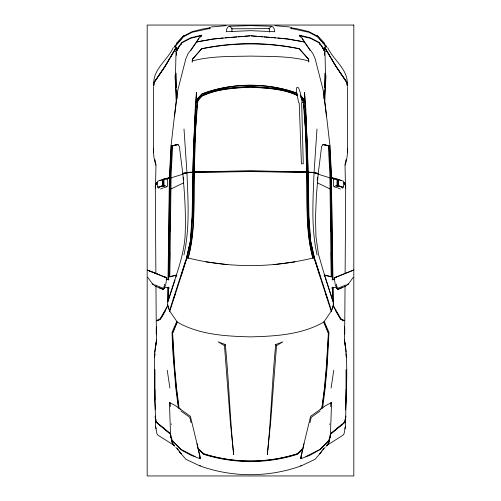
<?xml version="1.0" encoding="UTF-8"?>
<svg xmlns="http://www.w3.org/2000/svg" width="501" height="501" viewBox="0 0 501 501"><rect width="100%" height="100%" fill="white"/><g stroke="black" fill="none" stroke-linecap="round" stroke-linejoin="round"><path stroke-width="0.75" d="M156.581 339.947L154.778 352.184L154.602 357.313L154.577 398.815L155.836 421.704L170.684 433.985L170.672 437.692M157.527 186.178L157.533 181.262L162.957 179.446L163.013 184.856L164.228 186.172L161.936 186.203L158.441 187.462L158.385 188.044L157.671 186.679M168.374 296.197L168.38 287.599M168.392 279.783L169.651 178.08M169.019 277.435L170.277 178.08M169.82 276.652L171.079 178.08L166.132 178.963L167.447 178.663L167.453 185.727L166.889 186.773L164.027 187.656M344.419 339.947C348.646 365.054 345.909 390.755 345.771 416.08L345.358 426.827L344.068 433.734L343.047 435.162L327.698 444.863M153.663 85.702L153.832 82.934L164.76 66.977L176.095 47.564L164.773 66.627L153.876 82.477L153.707 85.201M304.332 42.504L304.332 41.451L301.978 37.944L299.241 35.114L310.532 37.869L319.193 42.428L324.304 49.348L324.304 50.401L322.444 47.883M336.966 187.656L334.111 186.773L333.547 185.727L333.553 178.663L338.075 179.289L338.062 184.888L336.772 186.172L339.064 186.203L342.559 187.462L342.615 188.044L343.329 186.679M346.047 369.657L346.016 399.936L345.502 409.887M344.976 165.53C348.683 155.435 347.356 144.582 347.506 134.068L347.506 86.529M167.447 178.663L163.977 178.963L163.959 184.888L166.889 186.773M343.467 186.178L343.467 181.262L338.244 179.339L338.219 184.888L336.772 186.172M345.032 286.071L344.801 320.227L343.448 320.152L340.768 318.649L333.328 305.729L333.077 287.305M345.114 273.771L345.715 185.858L344.149 182.871M191.301 172.382L193.067 172.388L192.058 216.714L190.355 240.781L186.673 257.382L169.282 311.321M186.673 257.671L188.094 258.059C195.947 230.266 193.323 200.92 194.357 172.369L193.079 172.463L192.309 216.814L190.649 241.081L187.055 257.746L169.664 311.691M194.357 172.369L193.236 172.413L192.472 216.814L190.806 241.131L186.673 257.746L190.649 241.081M317.496 177.116L317.252 179.972M338.075 179.289L337.987 184.856L336.897 186.003L339.039 185.971L342.521 187.23L342.615 188.044M155.968 286.071L156.199 320.227L157.552 320.152L160.232 318.649L167.672 305.729L167.916 287.305M168.023 279.627L169.382 178.08L170.81 178.08M168.029 301.001L168.23 287.042M168.33 280.059L168.374 276.959L176.678 274.955L175.97 277.109M169.589 268.887L169.814 252.072M170.096 231.443L170.327 213.864M170.59 194.488L170.659 189.021M344.519 332.439L344.55 340.342L346.222 352.184M197.006 443.692L200.237 458.509L199.843 458.609L190.937 455.221L181.876 450.349L171.499 439.934L170.509 433.966L169.438 402.503L175.175 405.516L190.374 416.281L198.177 448.545L203.456 453.668C233.829 463.431 267.171 463.431 297.544 453.668L302.823 448.545L310.626 416.281L325.825 405.516L331.562 402.503L330.328 437.692M330.679 406.662L330.76 402.923M176.095 73.14L176.602 87.807M176.521 55.285L176.596 52.179M188.094 258.059C195.321 230.435 193.348 200.838 194.156 172.325L194.363 172.595L194.156 171.975C195.058 147.983 194.476 123.785 197.87 99.968L201.884 95.303C217.046 88.063 234.023 87.331 250.5 86.341C266.438 87.412 282.952 87.838 297.688 94.752M194.363 172.194L195.133 141.119M344.556 330.103L344.794 320.822L343.435 320.753L340.743 319.281L335.269 310.125M193.386 172.331L193.085 172.112C193.298 145.541 195.183 118.987 196.467 92.503L195.152 109.475L192.691 172.288M342.49 187.737L342.753 187.211L339.258 185.959L337.211 185.996M155.542 187.468L155.936 165.674M331.336 311.691L313.945 257.746L310.351 241.081L308.691 216.814L307.933 172.388L314.052 172.77C312.968 200.156 311.058 227.949 317.064 254.934M169.77 184.349L170.027 178.199L183.479 174.004M195.133 141.695L196.405 112.769M323.909 98.603L324.297 90.117M324.397 87.807L324.905 73.14M324.379 100.914L325.525 75.469L324.955 51.403L319.193 42.917L310.532 38.358L299.241 35.602L300.763 36.83M325.969 75.469L324.817 100.914L329.971 145.904L331.599 177.479L341.275 180.661M171.292 145.904L169.67 177.479L170.985 177.473L172.607 145.904L171.029 145.904L169.401 177.479L159.725 180.661M170.296 177.479L171.918 145.904M345.64 409.755L346.147 389.177M170.396 177.78L169.401 177.479M170.559 177.78L170.678 175.45M171.079 167.672L171.198 165.343M171.599 157.564L171.718 155.235M172.075 148.233L172.2 145.904M329.708 145.904L331.33 177.479L330.015 177.473L328.393 145.904L329.971 145.904L323.289 144.463L321.629 146.398L318.241 173.415L314.064 172.419L316.995 129.026M195.847 125.751L197.532 104.346M325.393 51.403L324.272 49.731L324.905 47.564L336.227 66.627L347.124 82.477L347.293 85.201M276.527 345.659L270.54 423.483L267.309 454.683C271.179 418.053 271.987 381.086 275.744 344.519L282.764 341.895L276.527 345.659L275.744 344.519M192.171 62.174L192.371 59.243L201.728 48.678C233.748 42.003 267.252 42.003 299.272 48.678L308.629 59.243L308.829 62.18M311.083 172.469L313.858 172.651L318.21 173.766L316.325 196.761L315.511 217.597L315.956 236.654L318.442 254.201L323.189 270.578L333.297 302.072L333.334 304.721L332.257 309.123M344.932 421.141L345.158 419.061M345.771 416.08L345.032 421.961L330.316 433.985L329.501 439.934L320.164 449.522L310.063 455.221L301.157 458.609L300.763 458.509L303.994 443.692M189.917 172.469L182.759 173.415L179.371 146.398L177.711 144.463L171.029 145.904L176.183 100.914L175.031 75.469M345.458 187.468L345.057 165.674M345.465 188.144L345.715 185.858M330.46 434.317L345.026 422.299L345.765 416.5M174.473 116.595L177.893 89.861L185.846 58.73L187.969 53.857L196.492 41.965L213.232 39.072L223.102 37.976M154.602 357.313L155.034 353.756M155.354 347.988L155.222 349.047L156.575 340.022M346.153 159.8L345.02 164.497M323.947 321.892L323.696 322.118L328.355 333.403L326.37 366.832L324.416 388.275L321.899 408.246L324.761 388.024L326.702 366.613L328.637 333.203L323.947 321.892L331.311 311.065L333.328 305.729M346.022 160.414L346.085 159.894M196.655 107.339L196.868 105.83M154.778 352.184L156.45 340.342L156.475 332.439M197.745 102.887L197.87 99.968M153.707 83.016C153.788 68.518 167.716 59.926 173.29 47.551M186.328 259.969L186.56 258.435M331.098 388.081L333.766 370.195M163.739 276.633L166.789 277.855L165.743 284.581L164.228 288.651L155.022 284.963M302.823 448.545L302.66 449.309L297.394 454.301C267.102 463.945 233.898 463.945 203.606 454.301L198.34 449.309L198.177 448.545L200.6 458.697M330.491 433.966L329.501 439.69L320.164 449.278L305.792 456.643M183.93 254.934C189.948 227.949 188.025 200.156 186.948 172.77L192.829 172.4M302.66 449.309L300.4 458.697M174.743 46.205L174.536 47.188L183.416 36.855L192.071 32.302L209.606 28.469L210.201 27.787L203.581 28.845L192.303 31.569L183.654 36.072L174.743 46.205L175.857 46.186M309.987 422.581L311.24 417.295L320.133 410.958M344.876 428.85L345.358 426.827M147.795 277.391L152.529 283.967L155.523 286.315L163.345 289.44L164.691 284.155M324.272 49.731L324.905 47.564M303.255 102.887L303.13 99.968L300.619 97.056M330.334 57.076L324.761 47.827L325.099 48.021L324.61 49.856L323.608 49.856L324.122 50.883M304.332 41.451L304.188 42.654M181.099 275.963L185.777 260.601M167.703 302.072C173.903 280.378 183.36 259.393 185.044 236.654C186.109 215.662 184.744 194.664 182.79 173.766L183.097 173.515M168.248 301.045L175.024 279.978M353.205 277.391L348.464 283.967L345.477 286.315L337.655 289.44L338.018 289.133M314.327 257.671L312.906 258.059C305.053 230.266 307.677 200.92 306.637 172.369L307.921 172.463L306.944 172.225L306.637 172.595L306.837 171.975C305.936 147.983 306.524 123.778 303.13 99.968M343.179 423.345L344.857 421.829L345.151 422.061M196.668 41.94L192.058 48.647M173.202 299.717L175.306 293.843M192.296 59.45L201.728 48.678M158.385 188.044L158.479 187.23L161.961 185.971L164.103 186.003L161.742 185.959L158.247 187.211L158.51 187.737M209.449 28.883L209.925 27.799M300.763 458.509L301.358 457.169M209.706 28.87L210.201 27.787M163.345 289.44L159.149 287.762M175.607 51.403L176.383 49.856L175.901 48.021M176.878 50.883L177.392 49.856L176.383 49.856L176.696 49.348L176.095 47.564M155.886 273.771L155.285 185.858L156.851 182.871M155.542 185.552L157.095 182.571M167.672 305.729L163.282 314.597L160.477 318.955L157.809 320.446L156.456 320.515M155.297 185.22L156.863 182.264M176.734 321.573L172.018 332.514L172.607 348.89L175.826 388.081L178.281 407.676L179.101 408.246L176.584 388.275L174.63 366.832L172.645 333.403L177.304 322.118L169.689 311.065L167.891 305.842M177.053 321.892L172.363 333.203L174.298 366.613L176.239 388.024L178.738 407.895M319.776 453.562L321.849 451.063M165.731 310.125L160.257 319.281L157.558 320.753L156.206 320.822L156.444 330.103M306.449 172.194L306.631 171.868M321.354 451.251L321.536 451.576L321.323 451.251L321.748 451.251M167.61 62.475L154.076 82.778L153.932 85.439M168.374 61.122L169.902 58.423M170.666 57.076L176.239 47.827L176.728 49.731M301.846 465.561L315.148 459.254L321.642 451.664M190.881 50.545L191.664 49.28M156.625 326.846L156.231 327.479L156.231 333.616L156.625 334.255L156.625 329.069M179.464 451.576C179.32 450.267 179.934 453.63 181.224 453.562M196.668 42.504L196.668 41.451L199.022 37.944L201.759 35.114L190.468 37.869L181.807 42.428L176.696 49.348L176.696 50.401L178.556 47.883M197.845 40.186L199.022 38.433M194.256 171.862L194.094 172.369L250.5 171.586L306.906 172.369L306.906 171.737L250.5 170.947L194.094 171.737L250.5 171.079L306.744 171.862M306.637 172.595L306.844 172.325C307.652 200.838 305.679 230.435 312.906 258.059M224.473 345.659L225.256 344.519L218.236 341.895L224.473 345.659L230.46 423.483L233.691 454.683C229.821 418.053 229.013 381.086 225.256 344.519M326.99 445.877L328.343 443.936M342.74 187.637L343.266 186.892M180.88 44.739L181.807 43.481M330.76 403.568L331.562 402.503M307.57 172.306L307.007 143.192L305.51 109.406L304.376 99.899L300.506 95.635M268.761 29.052L271.486 26.259L273.151 27.06L274.323 29.121L274.742 31.732L250.5 30.661L226.258 31.732L226.677 29.121L227.849 27.06L229.514 26.259L250.5 25.62L271.091 26.215M171.499 439.934L172.187 439.133M198.064 100.688L202.009 96.104C217.127 88.877 234.067 88.151 250.5 87.149C266.394 88.232 282.871 88.652 297.563 95.553M321.655 451.414L325.118 447.38M326.107 446.228L327.648 444.606L326.314 445.37M196.467 99.912L201.872 93.981C231.443 82.515 267.183 82.327 296.943 93.167M176.327 43.355L183.804 35.458M200.394 37.018L201.302 36.072M322.688 449.516L323.778 448.395M302.573 448.771L297.387 453.837C267.114 463.55 233.886 463.544 203.613 453.837L198.427 448.771M342.089 424.253L330.316 433.985M200.237 36.83L201.759 35.602L190.468 38.358L181.807 42.917L176.045 51.403L175.469 75.469L176.621 100.914M319.751 453.818L320.897 452.898M170.54 434.317L155.849 422.061L156.143 421.829L157.821 423.345M307.614 172.331L307.915 172.112C307.702 145.541 305.817 118.987 304.533 92.503L305.848 109.475L308.165 172.043L309.699 172.382M330.19 178.08L331.336 177.78L335.858 179.039M320.177 409.392L321.404 408.515M173.302 444.863L157.953 435.162L156.932 433.734L155.642 426.827L155.229 416.08M334.111 186.773L337.041 184.888L337.023 178.963M192.747 172.231C191.751 171.881 185.151 172.469 182.759 173.415M323.696 322.118C301.633 334.812 275.356 336.202 250.5 336.879C225.638 336.202 199.367 334.812 177.304 322.118M307.933 172.388L308.309 172.288M170.553 189.159L183.529 182.896M322.262 407.895L322.719 407.676L325.174 388.081L327.128 366.6L328.982 332.514L324.266 321.573M160.577 189.034L163.313 187.881M345.978 284.963L336.772 288.651L335.25 284.581L334.211 277.855L335.263 277.429L334.743 277.642M335.526 277.329L335 277.535L336.359 276.99M336.772 288.651L337.373 288.407L336.309 284.155M347.656 284.292L348.295 284.036L346.911 284.587M334.211 277.855L353.819 270.008L335.964 277.153M337.956 289.321L342.051 287.687M201.621 96.129C216.795 88.614 233.923 87.913 250.5 86.905C266.294 88.038 282.739 88.289 297.3 95.309M193.085 172.112L194.156 171.975M164.228 186.172L162.938 184.888L162.925 179.289L163.977 178.963M165.142 179.039L169.664 177.78M317.903 173.515L318.241 173.415M172.908 145.716L177.172 144.57M192.171 60.99C211.134 55.912 231.042 56.538 250.5 56.093C269.958 56.538 289.866 55.905 308.829 60.99M170.121 276.777L176.916 275.137M182.79 173.766L186.948 172.77M313.081 257.902L314.327 257.746L310.351 241.081M312.906 257.99C272.149 268.11 228.851 268.11 188.094 257.99M172.476 145.904L178.425 144.626M332.057 279.602L334.95 278.988M201.653 48.885C233.735 42.247 267.265 42.247 299.347 48.885L308.704 59.45M331.455 288.031L336.766 287.186M273.696 264.628L294.97 261.866M211.278 26.979L226.108 25.664M225.387 37.8L229.953 37.45M231.475 37.331L236.798 36.917M238.326 36.805L242.891 36.448M244.413 36.335L249.736 35.922M196.492 41.965L213.138 38.972L250.5 35.734L287.862 38.972L304.508 41.965L313.031 53.857L315.154 58.73L323.107 89.861L326.527 116.595M300.537 465.742L301.627 465.692C268.874 477.678 232.126 477.678 199.373 465.692L200.463 465.742M194.256 172.137L250.5 171.361L306.744 172.137M324.955 45.929L326.045 45.923L326.464 47.188L317.584 36.855L308.929 32.302L291.394 28.469L290.793 27.787L297.419 28.845L308.697 31.569L317.346 36.072L326.045 45.923M179.151 451.063L179.64 451.251M174.955 45.923L176.045 45.929M331.599 177.479L330.604 177.78M325.143 46.186L326.257 46.205M344.544 320.515L343.191 320.446L340.523 318.955L333.109 305.848M314.064 172.419L307.915 172.043L308.253 172.231M251.258 35.922L256.587 36.335M258.109 36.448L262.674 36.805M264.196 36.917L269.525 37.331M271.047 37.45L275.613 37.8M274.892 25.664L289.722 26.979M306.837 171.975L307.915 172.112M277.898 37.976L287.768 39.072L304.508 41.965M206.03 261.866L227.304 264.628M164.234 287.186L169.545 288.031M166.05 278.982L168.943 279.602M322.575 144.626L328.524 145.904M186.854 257.664L187.919 257.902M333.553 178.663L334.9 178.982L329.921 178.08L331.18 276.652M314.052 172.77L318.21 173.766M324.084 275.137L330.879 276.777M323.828 144.57L328.092 145.716M317.521 174.004L330.973 178.199L331.23 184.349M296.88 93.23C267.152 82.446 231.481 82.627 201.947 94.031L196.624 99.899L195.49 109.406L193.993 143.192L193.43 172.306M148.233 270.427L166 277.535M165.079 277.172L165.512 277.341M166.789 277.855L149.329 270.866M153.344 284.292L152.705 284.036L154.089 284.587M147.294 270.052L152.536 272.149M153.012 272.337L158.091 274.373M163.627 288.407L164.228 288.651M164.641 276.99L165.017 277.147M337.687 187.881L340.423 189.034M199.154 465.561L185.852 459.254L179.352 451.664M317.471 182.896L330.447 189.159M195.208 456.643L180.836 449.278L171.499 439.69L170.509 433.966M174.68 445.364L173.346 444.606L174.893 446.228M179.596 408.515L180.823 409.392M180.861 410.958L189.76 417.295L191.013 422.581M180.097 452.898L181.249 453.818M170.684 433.985L158.905 424.253M343.905 182.577L345.458 185.552M344.137 182.264L345.703 185.22M163.789 185.996L162.781 184.888L162.756 179.339M177.222 448.395L178.306 449.516M299.692 36.072L300.606 37.018M317.196 35.458L324.673 43.355M331.336 177.78L332.977 279.627M300.112 95.058L304.533 99.912M301.458 98.973L302.936 100.695M328.813 439.133L329.501 439.934M175.882 447.38L179.345 451.414M229.909 26.215L232.239 29.052M169.438 402.503L170.24 403.562M319.193 43.481L320.12 44.739M308.942 48.647L304.332 41.94M157.734 186.892L158.26 187.637M172.657 443.93L174.01 445.877M194.131 172.25L194.363 172.595M325.099 48.021L336.24 66.977L347.168 82.934L347.337 85.702M301.978 38.433L303.155 40.186M327.71 47.551C333.29 59.926 347.212 68.518 347.293 83.016M309.336 49.28L310.119 50.545M344.375 326.846L344.769 327.479L344.769 333.622L344.375 334.255L344.375 329.069M179.252 451.251L179.865 452.315M331.098 58.423L332.626 61.122M333.39 62.475L346.924 82.778L347.068 85.439M194.369 171.868L194.551 172.194M290.793 27.787L291.288 28.87M199.642 457.169L200.237 458.509M291.075 27.799L291.551 28.883M325.694 293.843L327.792 299.717M325.03 277.109L324.322 274.955L332.626 276.959L332.67 280.059M325.5 278.543L332.745 301.045M331.718 311.321L314.327 257.382L310.639 240.781L308.942 216.714L308.171 172.4M315.223 260.601L319.895 275.963M196.668 41.451L196.812 42.654M314.146 257.664C306.174 230.047 308.835 200.813 307.764 172.413M156.024 165.53C152.317 155.442 153.644 144.582 153.494 134.068L153.494 86.529M337.373 288.407L337.63 289.39M155.98 164.497L154.847 159.8M167.666 304.721L168.743 309.123M155.642 426.827L156.124 428.843M183.748 179.972L183.504 177.116M344.425 340.022L345.778 349.047L345.646 347.988M314.44 258.435L314.672 259.969M167.234 370.195L169.902 388.081M303.468 104.352L305.153 125.751M304.132 105.83L304.345 107.339M154.915 159.894L154.978 160.414M345.966 353.756L346.391 357.313M155.235 416.5L155.849 422.061M155.285 185.858L155.535 188.144M155.842 419.061L156.068 421.141M184.005 129.026L186.929 172.419M329.076 145.904L330.704 177.479M328.8 145.904L328.919 148.233M329.282 155.235L329.401 157.564M329.802 165.343L329.921 167.672M330.322 175.45L330.441 177.78M155.36 409.755L154.853 389.177M304.595 112.769L305.867 141.695M176.703 90.117L177.091 98.603M324.404 52.179L324.479 55.285M305.867 141.119L306.637 172.194M170.24 402.923L170.321 406.662M332.77 287.042L332.971 301.001M331.349 178.08L332.608 279.783M330.723 178.08L331.981 277.435M330.341 189.021L330.409 194.488M330.673 213.864L330.904 231.443M331.18 252.072L331.418 269.651M269.381 32.127L269.363 28.607L231.894 28.795L231.907 31.607M154.953 369.657L154.984 399.936M332.62 287.599L332.626 296.197M347.544 148.672L347.544 152.216M329.639 423.896L329.639 424.453M308.629 59.243L308.629 60.427M192.371 59.243L192.371 60.427M171.361 423.896L171.361 424.453M153.456 148.672L153.456 152.216M329.608 441.105L327.529 444.731L329.608 441.105M302.191 102.548L301.652 102.899L303.274 163.777L301.433 163.777L299.216 102.899L298.602 102.548L296.686 92.635L296.511 87.675L298.527 87.675L300.268 92.635L302.191 102.548M353.819 25.05L147.181 25.05L147.181 475.95L353.819 475.95L353.819 25.05M173.471 444.731L171.392 441.105L173.471 444.731"/></g></svg>
